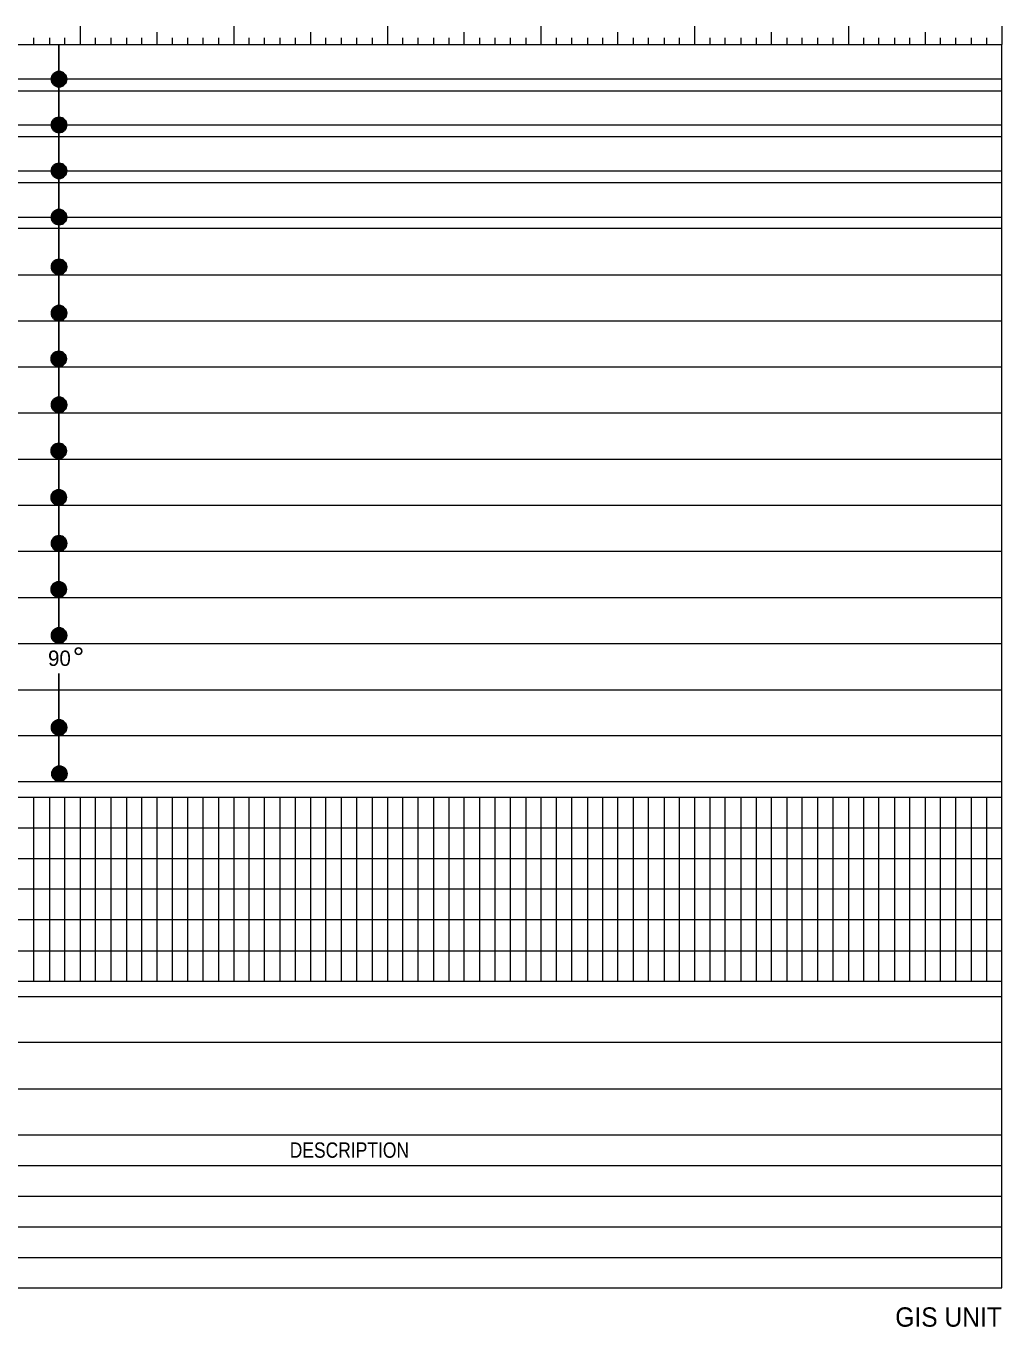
# Model space of a CAD drawing. Extents: x -0.6 to 20.9, y -9.1 to 7.3.
# Drawn here: x 14.59 to 20.95, y -9.05 to -0.58 of the extents above; entities that cross this region are included whole.
import ezdxf
from ezdxf.enums import TextEntityAlignment as Align

# ---------------------------------------------------------------- set-up
doc = ezdxf.new("R2010")
doc.units = 0
doc.header["$LTSCALE"] = 0.04
doc.layers.add('1', color=7, linetype='Continuous', lineweight=13)

msp = doc.modelspace()

# ---------------------------------------------------------------- hatches: boundary and pattern name
at = {"layer": '1'}
for points in [[(14.858, -0.931, 1), (14.758, -0.931, 1)], [(14.858, -1.229, 1), (14.758, -1.229, 1)], [(14.858, -1.528, 1), (14.758, -1.528, 1)], [(14.858, -1.829, 1), (14.758, -1.829, 1)], [(14.858, -2.153, 1), (14.758, -2.153, 1)], [(14.858, -2.454, 1), (14.758, -2.454, 1)], [(14.856, -2.752, 1), (14.756, -2.752, 1)], [(14.858, -3.051, 1), (14.758, -3.051, 1)], [(14.856, -3.351, 1), (14.756, -3.351, 1)], [(14.856, -3.654, 1), (14.756, -3.654, 1)], [(14.858, -3.953, 1), (14.758, -3.953, 1)], [(14.856, -4.253, 1), (14.756, -4.253, 1)], [(14.858, -4.553, 1), (14.758, -4.553, 1)], [(14.858, -5.152, 1), (14.758, -5.152, 1)], [(14.8605, -5.4531, 1), (14.7605, -5.4531, 1)]]:
    msp.add_hatch(color=256, dxfattribs=at).paths.add_polyline_path(points)

# ---------------------------------------------------------------- linework, layer by layer
for p, q in [((14.945, -0.585), (14.945, -0.705)), ((15.945, -0.585), (15.945, -0.705)), ((16.945, -0.585), (16.945, -0.705)), ((17.944, -0.585), (17.944, -0.705)), ((18.944, -0.585), (18.944, -0.705)), ((19.946, -0.585), (19.946, -0.705)), ((20.946, -0.585), (20.946, -0.705)), ((14.642, -0.662), (14.642, -0.705)), ((14.746, -0.662), (14.746, -0.705)), ((14.844, -0.662), (14.844, -0.705)), ((15.044, -0.662), (15.044, -0.705)), ((15.145, -0.662), (15.145, -0.705)), ((15.246, -0.662), (15.246, -0.705)), ((15.344, -0.662), (15.344, -0.705)), ((15.445, -0.626), (15.445, -0.705)), ((15.544, -0.662), (15.544, -0.705)), ((15.645, -0.662), (15.645, -0.705)), ((15.745, -0.662), (15.745, -0.705)), ((15.846, -0.662), (15.846, -0.705)), ((16.043, -0.662), (16.043, -0.705)), ((16.144, -0.662), (16.144, -0.705)), ((16.245, -0.662), (16.245, -0.705)), ((16.346, -0.662), (16.346, -0.705)), ((16.445, -0.626), (16.445, -0.705)), ((16.543, -0.662), (16.543, -0.705)), ((16.644, -0.662), (16.644, -0.705)), ((16.745, -0.662), (16.745, -0.705)), ((16.846, -0.662), (16.846, -0.705)), ((17.043, -0.662), (17.043, -0.705)), ((17.144, -0.662), (17.144, -0.705)), ((17.245, -0.662), (17.245, -0.705)), ((17.346, -0.662), (17.346, -0.705)), ((17.444, -0.626), (17.444, -0.705)), ((17.545, -0.662), (17.545, -0.705)), ((17.644, -0.662), (17.644, -0.705)), ((17.745, -0.662), (17.745, -0.705)), ((17.846, -0.662), (17.846, -0.705)), ((18.045, -0.662), (18.045, -0.705)), ((18.144, -0.662), (18.144, -0.705)), ((18.247, -0.662), (18.247, -0.705)), ((18.345, -0.662), (18.345, -0.705)), ((18.444, -0.626), (18.444, -0.705)), ((18.545, -0.662), (18.545, -0.705)), ((18.643, -0.662), (18.643, -0.705)), ((18.747, -0.662), (18.747, -0.705)), ((18.845, -0.662), (18.845, -0.705)), ((19.045, -0.662), (19.045, -0.705)), ((19.143, -0.662), (19.143, -0.705)), ((19.247, -0.662), (19.247, -0.705)), ((19.345, -0.662), (19.345, -0.705)), ((19.444, -0.626), (19.444, -0.705)), ((19.545, -0.662), (19.545, -0.705)), ((19.643, -0.662), (19.643, -0.705)), ((19.746, -0.662), (19.746, -0.705)), ((19.845, -0.662), (19.845, -0.705)), ((20.044, -0.662), (20.044, -0.705)), ((20.143, -0.662), (20.143, -0.705)), ((20.246, -0.662), (20.246, -0.705)), ((20.345, -0.662), (20.345, -0.705)), ((20.446, -0.626), (20.446, -0.705)), ((20.544, -0.662), (20.544, -0.705)), ((20.643, -0.662), (20.643, -0.705)), ((20.746, -0.662), (20.746, -0.705)), ((20.845, -0.662), (20.845, -0.705)), ((-0.576, -0.705), (20.946, -0.705)), ((20.946, -8.801), (20.946, -0.705)), ((0.945, -0.929), (20.946, -0.929)), ((-0.576, -1.006), (20.946, -1.006)), ((0.945, -1.229), (20.946, -1.229)), ((-0.576, -1.304), (20.946, -1.304)), ((0.402, -1.604), (20.946, -1.604)), ((0.945, -1.527), (20.946, -1.527)), ((0.945, -1.83), (20.946, -1.83)), ((-0.576, -1.902), (20.946, -1.902)), ((0.402, -2.205), (20.946, -2.205)), ((0.402, -2.505), (20.946, -2.505)), ((0.402, -3.104), (20.946, -3.104)), ((0.402, -3.404), (20.946, -3.404)), ((-0.576, -3.704), (20.946, -3.704)), ((-0.576, -4.005), (20.946, -4.005)), ((-0.576, -4.305), (20.946, -4.305)), ((0.402, -4.606), (20.946, -4.606)), ((-0.576, -4.906), (20.946, -4.906)), ((-0.576, -5.204), (20.946, -5.204)), ((-0.576, -5.504), (20.946, -5.504)), ((0.945, -5.605), (20.946, -5.605)), ((14.642, -5.605), (14.642, -6.804)), ((14.746, -5.605), (14.746, -6.804)), ((14.844, -5.605), (14.844, -6.804)), ((14.945, -5.605), (14.945, -6.804)), ((15.044, -5.605), (15.044, -6.804)), ((15.145, -5.605), (15.145, -6.804)), ((15.246, -5.605), (15.246, -6.804)), ((15.344, -5.605), (15.344, -6.804)), ((15.445, -5.605), (15.445, -6.804)), ((15.544, -5.605), (15.544, -6.804)), ((15.645, -5.605), (15.645, -6.804)), ((15.745, -5.605), (15.745, -6.804)), ((15.846, -5.605), (15.846, -6.804)), ((15.945, -5.605), (15.945, -6.804)), ((16.043, -5.605), (16.043, -6.804)), ((16.144, -5.605), (16.144, -6.804)), ((16.245, -5.605), (16.245, -6.804)), ((16.346, -5.605), (16.346, -6.804)), ((16.445, -5.605), (16.445, -6.804)), ((16.543, -5.605), (16.543, -6.804)), ((16.644, -5.605), (16.644, -6.804)), ((16.745, -5.605), (16.745, -6.804)), ((16.846, -5.605), (16.846, -6.804)), ((16.945, -5.605), (16.945, -6.804)), ((17.043, -5.605), (17.043, -6.804)), ((17.144, -5.605), (17.144, -6.804)), ((17.245, -5.605), (17.245, -6.804)), ((17.346, -5.605), (17.346, -6.804)), ((17.444, -5.605), (17.444, -6.804)), ((17.545, -5.605), (17.545, -6.804)), ((17.644, -5.605), (17.644, -6.804)), ((17.745, -5.605), (17.745, -6.804)), ((17.846, -5.605), (17.846, -6.804)), ((17.944, -5.605), (17.944, -6.804)), ((18.045, -5.605), (18.045, -6.804)), ((18.144, -5.605), (18.144, -6.804)), ((18.247, -5.605), (18.247, -6.804)), ((18.345, -5.605), (18.345, -6.804)), ((18.444, -5.605), (18.444, -6.804)), ((18.545, -5.605), (18.545, -6.804)), ((18.643, -5.605), (18.643, -6.804)), ((18.747, -5.605), (18.747, -6.804)), ((18.845, -5.605), (18.845, -6.804)), ((18.944, -5.605), (18.944, -6.804)), ((19.045, -5.605), (19.045, -6.804)), ((19.143, -5.605), (19.143, -6.804)), ((19.247, -5.605), (19.247, -6.804)), ((19.345, -5.605), (19.345, -6.804)), ((19.444, -5.605), (19.444, -6.804)), ((19.545, -5.605), (19.545, -6.804)), ((19.643, -5.605), (19.643, -6.804)), ((19.746, -5.605), (19.746, -6.804)), ((19.845, -5.605), (19.845, -6.804)), ((19.946, -5.605), (19.946, -6.804)), ((20.044, -5.605), (20.044, -6.804)), ((20.143, -5.605), (20.143, -6.804)), ((20.246, -5.605), (20.246, -6.804)), ((20.345, -5.605), (20.345, -6.804)), ((20.446, -5.605), (20.446, -6.804)), ((20.544, -5.605), (20.544, -6.804)), ((20.643, -5.605), (20.643, -6.804)), ((20.746, -5.605), (20.746, -6.804)), ((20.845, -5.605), (20.845, -6.804)), ((0.945, -5.805), (20.946, -5.805)), ((0.945, -6.004), (20.946, -6.004)), ((0.945, -6.203), (20.946, -6.203)), ((0.945, -6.403), (20.946, -6.403)), ((0.945, -6.605), (20.946, -6.605)), ((0.945, -6.804), (20.946, -6.804)), ((0.945, -7.201), (20.946, -7.201)), ((0.945, -7.504), (20.946, -7.504)), ((-0.576, -7.804), (20.946, -7.804)), ((9.144, -8.003), (20.946, -8.003)), ((9.144, -8.203), (20.946, -8.203)), ((9.144, -8.402), (20.946, -8.402)), ((12.453, -8.602), (20.946, -8.602)), ((-0.576, -8.801), (20.946, -8.801))]:
    msp.add_line(p, q, dxfattribs=at)
at = {"layer": '1', "lineweight": 25}
for p, q in [((14.806, -0.705), (14.806, -4.606)), ((14.806, -4.801), (14.806, -5.504))]:
    msp.add_line(p, q, dxfattribs=at)
at = {"layer": '1'}
for points in [[(-0.576, -2.803), (0.402, -2.803), (20.946, -2.803)], [(-0.576, -6.903), (3.106, -6.903), (20.946, -6.903)]]:
    msp.add_lwpolyline(points, dxfattribs=at)
at = {"layer": '1', "lineweight": 25}
for centre, radius in [((14.808, -0.931), 0.05), ((14.808, -1.229), 0.05), ((14.808, -1.528), 0.05), ((14.808, -1.829), 0.05), ((14.808, -2.153), 0.05), ((14.808, -2.454), 0.05), ((14.806, -2.752), 0.05), ((14.808, -3.051), 0.05), ((14.806, -3.351), 0.05), ((14.806, -3.654), 0.05), ((14.808, -3.953), 0.05), ((14.806, -4.253), 0.05), ((14.808, -4.553), 0.05), ((14.934, -4.655), 0.0214), ((14.808, -5.152), 0.05), ((14.8105, -5.4531), 0.05)]:
    msp.add_circle(centre, radius, dxfattribs=at)

# ---------------------------------------------------------------- texts
at = {"layer": '1'}
msp.add_text('90', height=0.1, dxfattribs=at).set_placement((14.8105, -4.751), align=Align.CENTER)
at = {"layer": '1', "width": 0.85}
msp.add_text('DESCRIPTION', height=0.09998, dxfattribs=at).set_placement((16.698, -7.953), align=Align.CENTER)
at = {"layer": '1', "width": 0.95}
msp.add_text('GIS UNIT', height=0.126, dxfattribs=at).set_placement((20.945, -9.053), align=Align.RIGHT)

doc.saveas('drawing.dxf')
